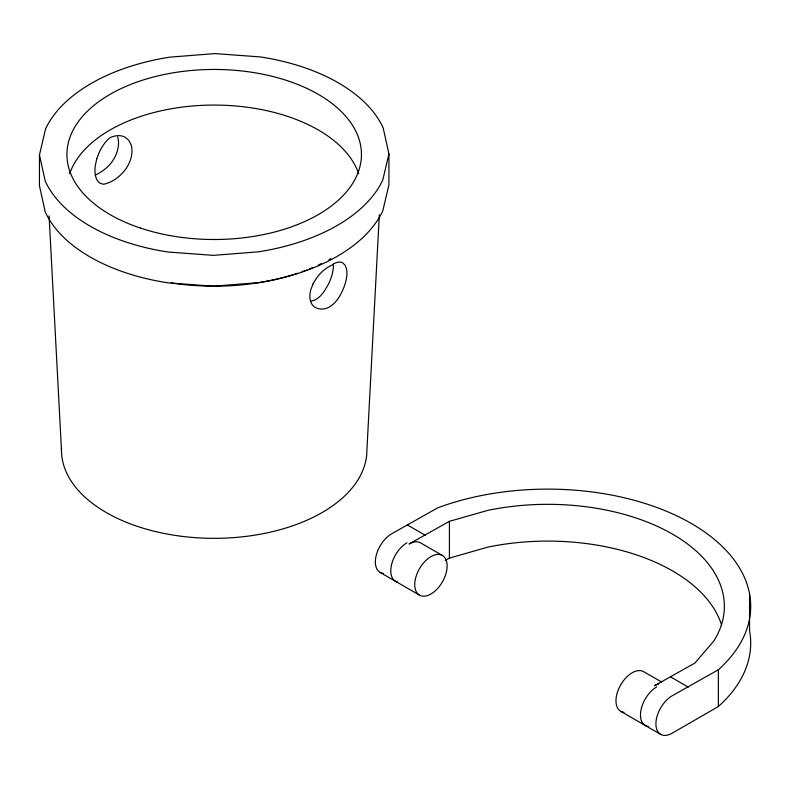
<?xml version="1.0" encoding="UTF-8"?>
<svg xmlns="http://www.w3.org/2000/svg" width="789" height="789" viewBox="0 0 789 789"><rect width="100%" height="100%" fill="white"/><g stroke="black" fill="none" stroke-linecap="round" stroke-linejoin="round"><path stroke-width="1.18" d="M379.341 214.638L366.895 450.164A152.711 88.171 0 0 1 212.103 538.325A152.711 88.171 0 0 1 61.532 447.757M39.45 154.93L45.604 128.804A176.864 102.106 0 0 1 169.724 57.153L214.973 53.593L260.173 56.907A172.643 99.67 0 0 1 383.178 127.917L388.928 154.013L388.928 184.853L382.764 210.979A176.864 102.106 0 0 1 258.644 282.63L213.395 286.19L168.195 282.866A172.643 99.67 0 0 1 45.19 211.856L39.45 185.76L39.45 154.93L45.2 181.026A172.643 99.67 0 0 0 168.195 252.036L213.395 255.36L258.644 251.799A176.864 102.106 0 0 0 382.754 180.139L388.928 154.013M383.454 573.435A22.911 13.226 -60 0 1 375.899 556.758A22.911 13.226 -60 0 1 391.551 533.857L437.826 507.781A202.98 117.186 0 0 1 691.253 523.442A202.98 117.186 0 0 1 718.375 669.753L718.375 706.52L672.1 733.237A22.911 13.226 -60 0 1 655.906 723.888A22.911 13.226 -60 0 1 672.1 695.829L718.375 669.753M442.392 555.466A22.911 13.226 -60 0 0 415.29 579.501A22.911 13.226 -60 0 0 435.133 590.951A22.911 13.226 -60 0 0 442.392 555.466L420.537 542.852A22.911 13.226 -60 0 0 409.087 543.986L449.424 521.332L487.849 510.365A176.628 101.978 0 0 1 672.622 534.192A176.628 101.978 0 0 1 713.897 640.875L694.912 663.056L654.564 685.71A22.911 13.226 -60 0 1 658.756 683.925M445.223 560.525L449.424 558.099L487.849 547.132A176.628 101.978 0 0 1 721.679 625.381M95.222 175.178C102.166 171.657 108.714 167.15 112.935 160.433A25.978 17.447 -55.2 0 0 117.591 136.931M311.191 301.073C319.693 299.761 324.171 291.407 328.175 284.691A25.978 12.308 -64.2 0 0 333.392 264.216M407.745 525.149L425.281 535.267M670.758 676.992L688.294 687.12M661.754 682.11L643.607 671.636A22.911 13.226 -60 0 0 619.306 687.515A22.911 13.226 -60 0 0 624.06 712.349M380.091 572.4L419.482 595.143M620.706 711.313L660.649 734.372M49.096 215.861L61.473 450.164M749.55 593.831L749.55 630.598A202.98 117.186 0 0 1 718.375 706.52M449.424 521.332L449.424 558.099M330.897 258.614A166.459 96.1 0 0 1 328.895 259.739M321.567 263.526A166.459 96.1 0 0 1 318.302 265.084M312.691 267.57A166.459 96.1 0 0 1 309.249 268.99M306.921 269.907A166.459 96.1 0 0 1 302.197 271.672M297.414 273.329A166.459 96.1 0 0 1 171.105 282.926M69.659 173.777A147.267 85.025 0 0 1 214.184 105.075A147.267 85.025 0 0 1 358.719 173.777M397.686 582.154A22.911 13.226 -60 0 1 391.531 564.766A22.911 13.226 -60 0 1 406.976 542.763M648.578 726.501A22.911 13.226 -60 0 1 641.023 709.824A22.911 13.226 -60 0 1 656.675 686.923M96.751 158.905L95.331 165.374A25.978 13.492 -68.1 0 0 100.203 183.304L103.645 184.261C112.906 182.407 121.023 175.858 126.378 168.185A25.978 17.407 -55 0 0 131.092 144.732L128.814 140.403L125.333 137.355A26.648 17.851 -55 0 0 110.312 137.533A26.648 13.837 -68.1 0 0 99.158 152.474L96.751 158.905M313.075 283.793L310.787 289.77A25.978 16.165 -51 0 0 315.432 307.572C327.041 313.184 337.179 302.217 341.617 292.453A25.978 12.259 -64 0 0 346.549 269.118L345.128 265.282L342.742 262.875A26.658 12.585 -64 0 0 331.607 265.301A26.658 16.599 -51 0 0 316.567 277.994L313.075 283.793M140.55 228.11A147.267 85.025 0 0 0 361.451 154.476A147.267 85.025 0 0 0 140.55 80.843A147.267 85.025 0 0 0 140.55 228.11"/></g></svg>
